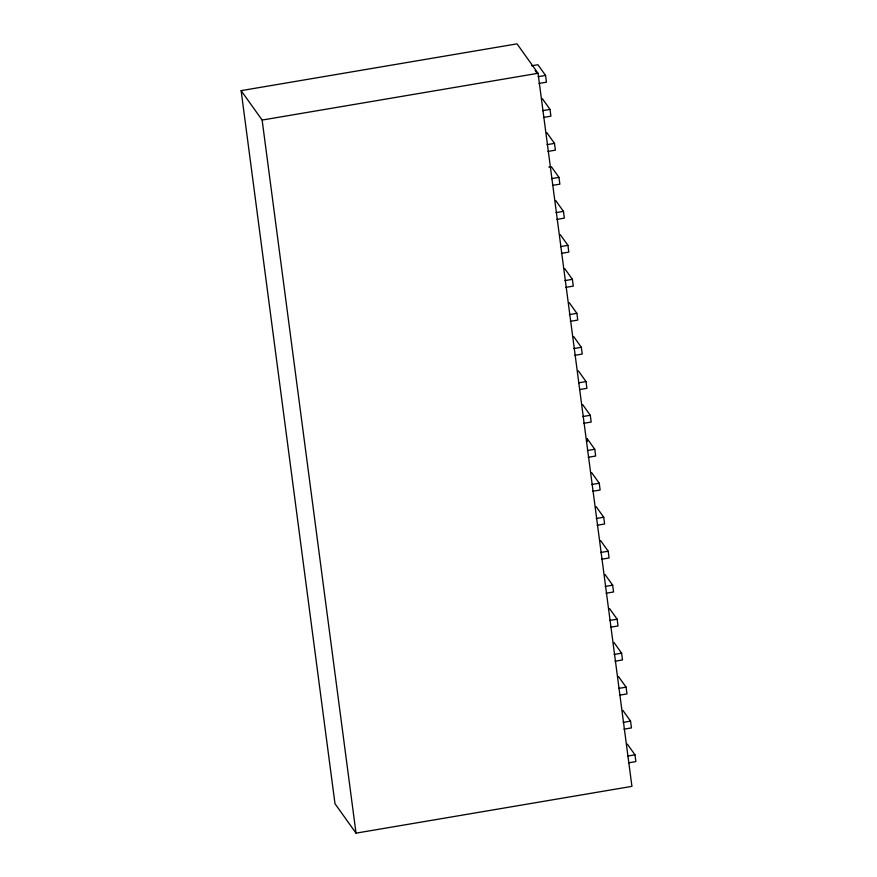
<?xml version="1.0" encoding="UTF-8"?>
<svg xmlns="http://www.w3.org/2000/svg" width="877" height="877" viewBox="0 0 877 877"><rect width="100%" height="100%" fill="white"/><g stroke="black" fill="none" stroke-linecap="round" stroke-linejoin="round"><path stroke-width="1.32" d="M241.12 90.638L517.024 43.85L538.05 73.284L631.922 786.362L356.018 833.15L334.992 803.716L241.12 90.638L262.135 120.061L356.018 833.15M531.703 65.775L537.908 64.723L545.549 75.422L546.437 82.186L539.004 83.447M262.135 120.061L538.05 73.284M538.105 76.683L545.549 75.422M542.578 110.666L550.022 109.406L550.909 116.17L543.477 117.441M547.062 144.65L554.494 143.389L555.393 150.164L547.95 151.425M548.849 167.101L551.326 166.674L558.967 177.373L559.866 184.148L552.422 185.409M551.534 178.645L558.967 177.373M556.007 212.629L563.451 211.368L564.339 218.132L556.895 219.393M560.48 246.612L567.923 245.352L568.811 252.116L561.368 253.376M564.952 280.596L572.396 279.335L573.284 286.099L565.84 287.36M569.425 314.58L576.869 313.319L577.757 320.083L570.324 321.344M573.898 348.564L581.341 347.303L582.229 354.067L574.797 355.338M578.579 382.832L586.011 381.572L586.91 388.336L579.467 389.596M582.854 416.542L590.287 415.281L591.186 422.045L583.742 423.306M587.327 450.526L594.77 449.265L595.658 456.029L588.215 457.29M591.8 484.51L599.243 483.249L600.131 490.013L592.688 491.273M596.272 518.493L603.716 517.233L604.604 523.997L597.16 525.257M600.745 552.477L608.189 551.216L609.077 557.98L601.644 559.241M605.218 586.461L612.661 585.2L613.549 591.975L606.117 593.236M609.701 620.445L617.134 619.184L618.033 625.959L610.589 627.219M614.174 654.439L621.607 653.179L622.506 659.942L615.062 661.203M618.647 688.423L626.09 687.162L626.978 693.926L619.535 695.187M623.119 722.407L630.563 721.146L631.451 727.91L624.007 729.171M627.548 756.084L634.992 754.823L635.88 761.598L628.447 762.858M535.134 70.577L536.691 72.758M542.381 98.706L550.022 109.406M546.853 132.69L554.494 143.389M555.799 200.658L563.451 211.368M560.271 234.652L567.923 245.352M564.744 268.636L572.396 279.335M569.228 302.62L576.869 313.319M573.701 336.604L581.341 347.303M578.371 370.861L586.011 381.572M582.646 404.571L590.287 415.281M594.77 449.265L587.119 438.555L587.48 441.263M591.591 472.55L599.243 483.249M596.064 506.533L603.716 517.233M600.548 540.517L608.189 551.216M605.02 574.501L612.661 585.2M609.493 608.485L617.134 619.184M613.966 642.468L621.607 653.179M618.438 676.463L626.09 687.162M622.911 710.447L630.563 721.146M627.351 744.124L634.992 754.823"/></g></svg>
